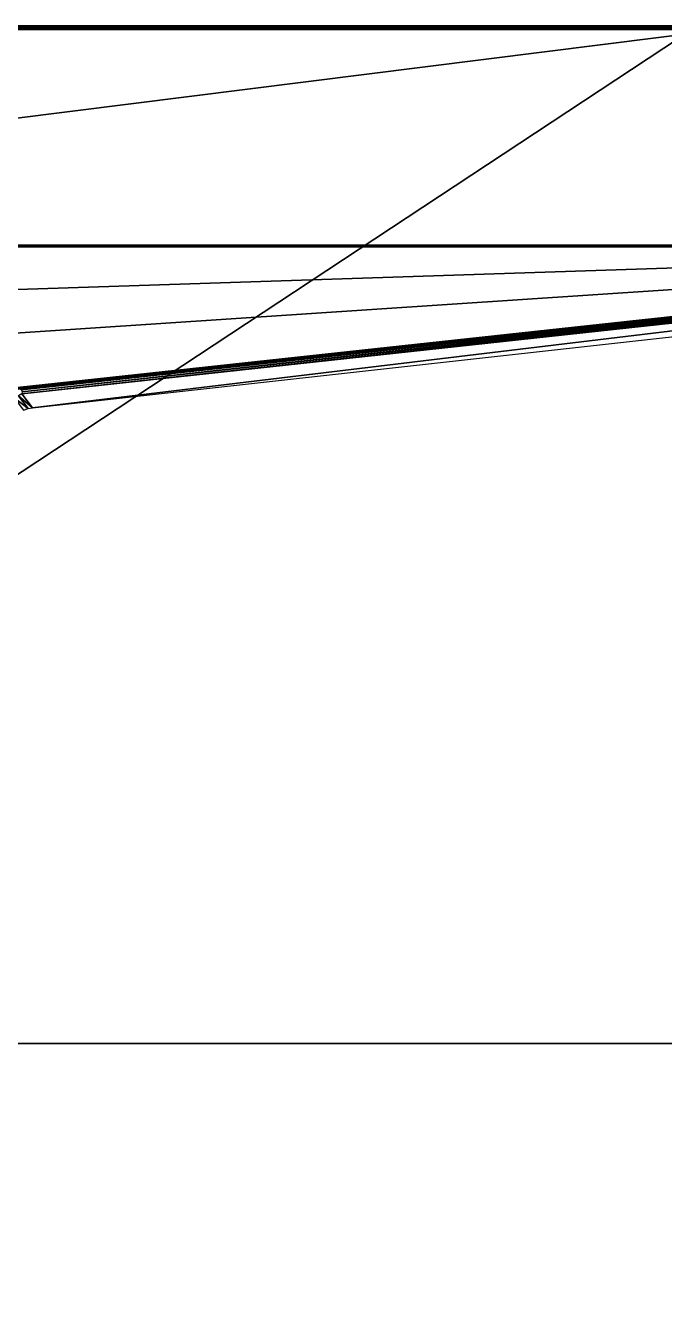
# Model space of a CAD drawing. Extents: x -508 to 86, y -225 to -3.
# Drawn here: x 8 to 35.5, y -58.7 to -3.2 of the extents above; entities that cross this region are included whole.
import ezdxf

# ---------------------------------------------------------------- set-up
doc = ezdxf.new("R2010")
doc.units = 0
doc.header["$MEASUREMENT"] = 0
doc.layers.get('0').update_dxf_attribs({"linetype": 'CONTINUOUS'})

msp = doc.modelspace()

# ---------------------------------------------------------------- linework, layer by layer
for points in [[(37.814, -3.295, 62.165), (-30.4, -3.293, 64.033), (-30.465, -3.347, 64.11)], [(37.814, -3.295, 62.165), (-30.465, -3.347, 64.11), (37.868, -3.352, 62.234)], [(37.757, -3.258, 62.085), (-30.337, -3.257, 63.947), (-30.4, -3.293, 64.033)], [(37.757, -3.258, 62.085), (-30.4, -3.293, 64.033), (37.814, -3.295, 62.165)], [(37.706, -3.246, 62.006), (-30.286, -3.246, 63.864), (-30.337, -3.257, 63.947)], [(37.706, -3.246, 62.006), (-30.337, -3.257, 63.947), (37.757, -3.258, 62.085)], [(36.898, -3.288, 59.987), (-29.579, -3.288, 61.826), (-29.579, -47.164, 61.826)], [(36.898, -3.288, 59.987), (-29.579, -47.164, 61.826), (36.898, -47.164, 59.987)], [(37.868, -3.352, 62.234), (-30.465, -3.347, 64.11), (-30.523, -3.412, 64.166)], [(37.868, -3.352, 62.234), (-30.523, -3.412, 64.166), (37.911, -3.42, 62.282)], [(-63.2, -12.763, 78.897), (63.865, -12.763, 73.156), (64.131, -12.74, 73.043)], [(-63.2, -12.763, 78.897), (64.131, -12.74, 73.043), (-63.193, -12.74, 78.797)], [(-63.193, -12.74, 78.797), (64.131, -12.74, 73.043), (64.396, -12.725, 72.93)], [(-63.193, -12.74, 78.797), (64.396, -12.725, 72.93), (-63.187, -12.725, 78.695)], [(-63.187, -12.725, 78.695), (64.396, -12.725, 72.93), (64.62, -12.72, 72.832)], [(-63.187, -12.725, 78.695), (64.62, -12.72, 72.832), (-63.182, -12.72, 78.607)], [(-63.207, -12.79, 78.981), (63.64, -12.79, 73.25), (63.865, -12.763, 73.156)], [(-63.207, -12.79, 78.981), (63.865, -12.763, 73.156), (-63.2, -12.763, 78.897)], [(7.723, -18.896, 91.496), (63.64, -12.79, 73.25), (7.622, -18.853, 91.431)], [(7.723, -18.896, 91.496), (63.986, -12.804, 73.228), (63.64, -12.79, 73.25)], [(7.795, -18.965, 91.552), (63.986, -12.804, 73.228), (7.723, -18.896, 91.496)], [(7.795, -18.965, 91.552), (64.328, -12.836, 73.175), (63.986, -12.804, 73.228)], [(7.829, -19.049, 91.592), (64.328, -12.836, 73.175), (7.795, -18.965, 91.552)], [(7.818, -19.136, 91.608), (64.8, -12.933, 73.015), (64.614, -12.881, 73.101)], [(7.818, -19.136, 91.608), (64.614, -12.881, 73.101), (7.829, -19.049, 91.592)], [(64.8, -12.933, 73.015), (7.818, -19.136, 91.608), (8.271, -19.731, 91.401)], [(7.829, -19.049, 91.592), (64.614, -12.881, 73.101), (64.328, -12.836, 73.175)], [(64.8, -12.933, 73.015), (8.271, -19.731, 91.401), (64.818, -13.445, 72.655)], [(7.489, -19.308, 91.694), (8.091, -19.766, 91.457), (7.67, -19.215, 91.648)], [(7.489, -19.308, 91.694), (7.892, -19.833, 91.512), (8.091, -19.766, 91.457)], [(7.67, -19.215, 91.648), (8.271, -19.731, 91.401), (7.818, -19.136, 91.608)], [(7.67, -19.215, 91.648), (8.091, -19.766, 91.457), (8.271, -19.731, 91.401)], [(55.868, -47.164, 27.87), (-53.668, -47.164, 18.028), (-53.668, -114.17, 18.028)], [(55.868, -47.164, 27.87), (-53.668, -114.17, 18.028), (55.868, -114.17, 27.87)]]:
    msp.add_3dface(points)
at = {"color": 253, "true_color": 0x8f95b4}
for points in [[(-28.967, -3.288, 61.809), (-30.286, -3.246, 63.864), (37.706, -3.246, 62.006)], [(-28.967, -3.288, 61.809), (37.706, -3.246, 62.006), (36.306, -3.288, 60.003)], [(-35.986, -12.72, 69.995), (37.911, -3.42, 62.282), (-30.523, -3.412, 64.166)], [(-35.986, -12.72, 69.995), (41.588, -12.72, 66.894), (37.911, -3.42, 62.282)], [(-29.579, -47.164, 61.826), (-53.668, -47.164, 18.028), (55.868, -47.164, 27.87)], [(-29.579, -47.164, 61.826), (55.868, -47.164, 27.87), (36.898, -47.164, 59.987)]]:
    msp.add_3dface(points, dxfattribs=at)
at = {"color": 252}
for points in [[(-63.182, -12.72, 78.607), (64.62, -12.72, 72.832), (64.419, -12.72, 66.416)], [(-63.182, -12.72, 78.607), (64.419, -12.72, 66.416), (-29.579, -12.72, 61.826)], [(64.419, -12.72, 66.416), (36.898, -12.72, 59.987), (-29.579, -12.72, 61.826)], [(63.64, -12.79, 73.25), (-63.207, -12.79, 78.981), (-65.036, -17.018, 89.979)], [(63.64, -12.79, 73.25), (-65.036, -17.018, 89.979), (4.261, -16.73, 86.103)], [(4.261, -16.73, 86.103), (7.622, -18.853, 91.431), (63.64, -12.79, 73.25)], [(64.808, -12.764, 73.13), (7.259, -18.993, 91.808), (8.074, -113.967, 91.543)], [(64.808, -12.764, 73.13), (8.074, -113.967, 91.543), (83.98, -113.967, 66.907)]]:
    msp.add_3dface(points, dxfattribs=at)

doc.saveas('drawing.dxf')
